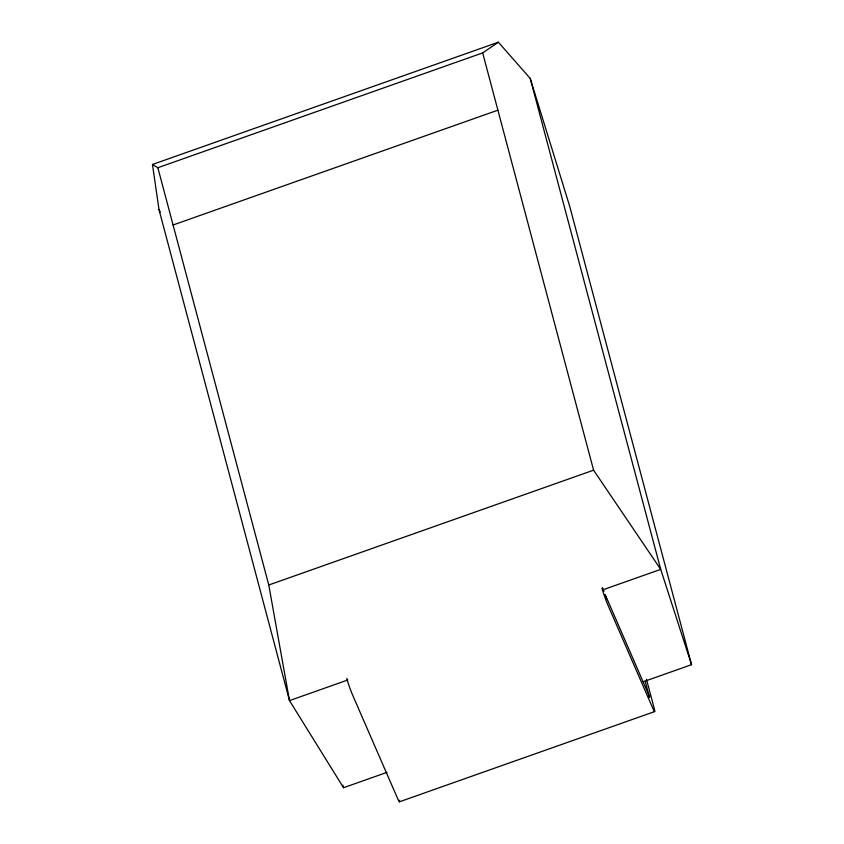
<?xml version="1.0" encoding="UTF-8"?>
<svg xmlns="http://www.w3.org/2000/svg" width="844" height="844" viewBox="0 0 844 844"><rect width="100%" height="100%" fill="white"/><g stroke="black" fill="none" stroke-linecap="round" stroke-linejoin="round"><path stroke-width="1.27" d="M387.027 772.344L343.529 787.716L289.492 700.604L159.02 209.681L152.458 164.475L157.86 167.724L482.673 52.898L498.361 42.2L530.232 78.45L569.763 206.506L691.542 664.692L643.065 681.836M152.458 164.475L498.361 42.2M173.083 224.989L497.897 110.174M347.844 679.969L289.492 700.604L268.772 585.008L593.585 470.182L660.715 569.373L691.542 664.692M602.363 589.998L660.715 569.373L530.232 78.45M399.444 801.8L654.649 711.587M159.02 209.681L160.244 212.002M649.774 697.165L605.085 594.398M602.458 587.719L604.019 591.306M606.583 598.66L606.013 596.529M482.673 52.898L593.585 470.182M646.472 679.272L654.163 708.221A12.343 0.928 70.5 0 1 652.739 708.127L607.764 604.684A12.343 0.928 70.5 0 1 601.994 588.226M645.154 681.15L649.405 697.133M342.854 785.173L343.529 787.716M157.86 167.724L268.772 585.008M346.778 678.439A12.343 0.928 70.5 0 0 352.549 694.897L397.535 798.34A12.343 0.928 70.5 0 0 399.391 800.27"/></g></svg>
